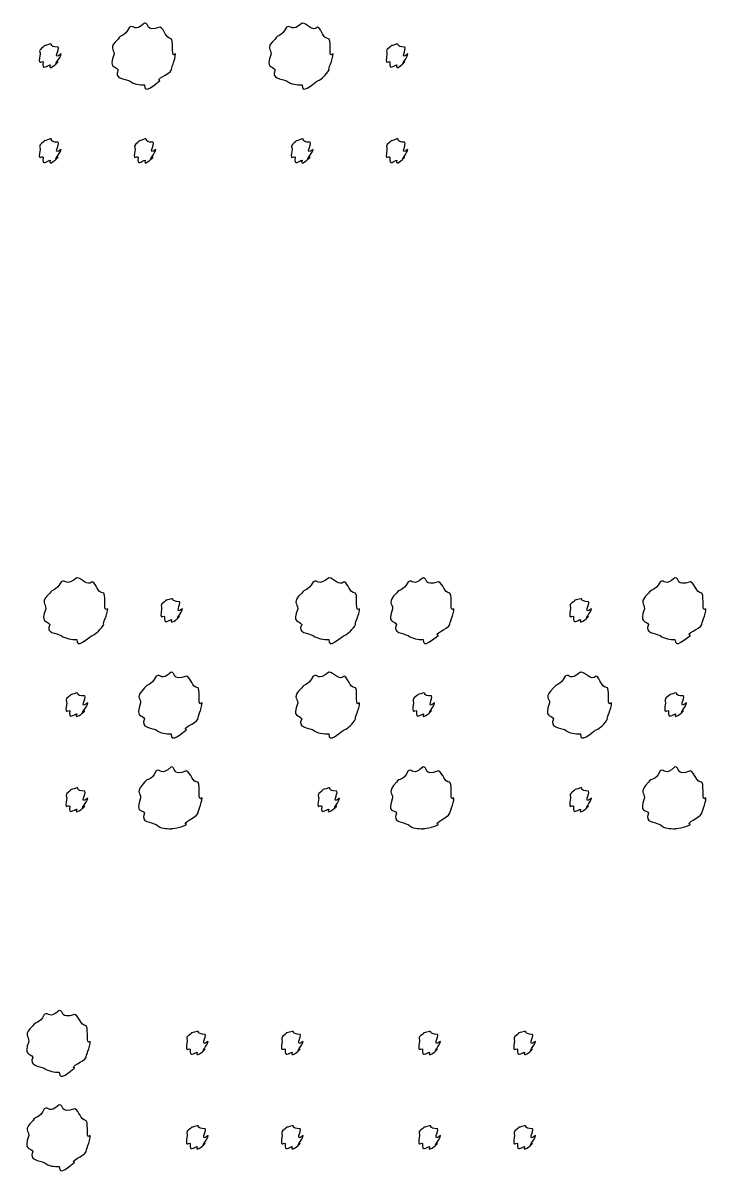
# Model space of a CAD drawing. Header units: millimetres. Extents: x -178 to -32, y 41 to 266.
# Drawn here: x -55.77 to -48.23, y 211.79 to 224.54 of the extents above; entities that cross this region are included whole.
import ezdxf

# ---------------------------------------------------------------- set-up
doc = ezdxf.new("R2010")
doc.units = ezdxf.units.MM
doc.layers.get('0').update_dxf_attribs({"linetype": 'CONTINUOUS'})

msp = doc.modelspace()

# ---------------------------------------------------------------- linework, layer by layer
at = {"color": 0}
for p, q in [((-54.4251, 224.536), (-54.4251, 224.536)), ((-52.6849, 224.536), (-52.6849, 224.536)), ((-55.4669, 224.305), (-55.4669, 224.305)), ((-51.6375, 224.305), (-51.6375, 224.305)), ((-55.4669, 223.257), (-55.4669, 223.257)), ((-54.4195, 223.257), (-54.4195, 223.257)), ((-52.6849, 223.257), (-52.6849, 223.257)), ((-51.6375, 223.257), (-51.6375, 223.257)), ((-55.1734, 218.408), (-55.1734, 218.408)), ((-52.391, 218.408), (-52.391, 218.408)), ((-51.3493, 218.408), (-51.3493, 218.408)), ((-48.5673, 218.408), (-48.5673, 218.408)), ((-54.126, 218.176), (-54.126, 218.176)), ((-49.609, 218.176), (-49.609, 218.176)), ((-54.1316, 217.366), (-54.1316, 217.366)), ((-52.391, 217.366), (-52.391, 217.366)), ((-49.609, 217.366), (-49.609, 217.366)), ((-55.1734, 217.135), (-55.1734, 217.135)), ((-51.344, 217.135), (-51.344, 217.135)), ((-48.5616, 217.135), (-48.5616, 217.135)), ((-54.1316, 216.319), (-54.1316, 216.319)), ((-51.3493, 216.319), (-51.3493, 216.319)), ((-48.5673, 216.319), (-48.5673, 216.319)), ((-55.1734, 216.087), (-55.1734, 216.087)), ((-52.391, 216.087), (-52.391, 216.087)), ((-49.609, 216.087), (-49.609, 216.087)), ((-55.3664, 213.628), (-55.3664, 213.628)), ((-53.8424, 213.396), (-53.8424, 213.396)), ((-52.795, 213.396), (-52.795, 213.396)), ((-51.2763, 213.396), (-51.2763, 213.396)), ((-50.2292, 213.396), (-50.2292, 213.396)), ((-55.3664, 212.586), (-55.3664, 212.586)), ((-53.8424, 212.354), (-53.8424, 212.354)), ((-52.795, 212.354), (-52.795, 212.354)), ((-51.2763, 212.354), (-51.2763, 212.354)), ((-50.2292, 212.354), (-50.2292, 212.354))]:
    msp.add_line(p, q, dxfattribs=at)
for points in [[(-54.4251, 224.536), (-54.538, 224.429), (-54.5356, 224.521), (-54.5906, 224.492)], [(-54.2544, 224.492), (-54.4251, 224.429), (-54.3659, 224.536), (-54.4251, 224.536)], [(-52.6849, 224.536), (-52.8073, 224.429), (-52.8006, 224.521), (-52.8556, 224.492)], [(-52.5138, 224.492), (-52.5717, 224.429), (-52.6256, 224.536), (-52.6849, 224.536)], [(-54.5906, 224.492), (-54.6485, 224.371), (-54.6869, 224.418), (-54.7172, 224.36)], [(-54.1274, 224.36), (-54.1965, 224.371), (-54.199, 224.462), (-54.2544, 224.492)], [(-52.8556, 224.492), (-52.9177, 224.371), (-52.9519, 224.418), (-52.9823, 224.36)], [(-52.3871, 224.36), (-52.4655, 224.371), (-52.4616, 224.462), (-52.5138, 224.492)], [(-55.5442, 224.271), (-55.6048, 224.23), (-55.5773, 224.223), (-55.5773, 224.195)], [(-55.4669, 224.305), (-55.5607, 224.274), (-55.5219, 224.294), (-55.5442, 224.271)], [(-55.3787, 224.271), (-55.4944, 224.274), (-55.4299, 224.305), (-55.4669, 224.305)], [(-55.3455, 224.195), (-55.4503, 224.113), (-55.3568, 224.25), (-55.3787, 224.271)], [(-54.7172, 224.36), (-54.8248, 224.257), (-54.7613, 224.25), (-54.7613, 224.195)], [(-54.0833, 224.195), (-54.1387, 224.139), (-54.0971, 224.305), (-54.1274, 224.36)], [(-52.9823, 224.36), (-53.0941, 224.257), (-53.0264, 224.25), (-53.0264, 224.195)], [(-52.343, 224.195), (-52.4037, 224.139), (-52.3568, 224.305), (-52.3871, 224.36)], [(-51.7148, 224.271), (-51.7712, 224.23), (-51.7476, 224.223), (-51.7476, 224.195)], [(-51.6375, 224.305), (-51.7271, 224.274), (-51.6925, 224.294), (-51.7148, 224.271)], [(-51.5493, 224.271), (-51.6608, 224.274), (-51.6001, 224.305), (-51.6375, 224.305)], [(-51.5161, 224.195), (-51.6167, 224.113), (-51.5271, 224.25), (-51.5493, 224.271)], [(-55.5773, 224.195), (-55.6048, 224.047), (-55.566, 224.128), (-55.5442, 224.106)], [(-55.3787, 224.106), (-55.4503, 224.047), (-55.3455, 224.157), (-55.3455, 224.195)], [(-54.7613, 224.195), (-54.8248, 224.021), (-54.7462, 224.073), (-54.7172, 224.018)], [(-54.1274, 224.018), (-54.1387, 224.021), (-54.0833, 224.131), (-54.0833, 224.195)], [(-53.0264, 224.195), (-53.0941, 224.021), (-53.0112, 224.073), (-52.9823, 224.018)], [(-52.3871, 224.018), (-52.4037, 224.021), (-52.343, 224.131), (-52.343, 224.195)], [(-51.7476, 224.195), (-51.7712, 224.047), (-51.7366, 224.128), (-51.7148, 224.106)], [(-51.5493, 224.106), (-51.6167, 224.047), (-51.5161, 224.157), (-51.5161, 224.195)], [(-55.5442, 224.106), (-55.5607, 224.003), (-55.4958, 224.073), (-55.4669, 224.073)], [(-55.4669, 224.073), (-55.4944, 224.003), (-55.4009, 224.084), (-55.3787, 224.106)], [(-54.7172, 224.018), (-54.767, 223.915), (-54.6456, 223.926), (-54.5906, 223.897)], [(-54.2544, 223.897), (-54.3151, 223.915), (-54.1563, 223.966), (-54.1274, 224.018)], [(-52.9823, 224.018), (-53.0348, 223.915), (-52.9107, 223.926), (-52.8556, 223.897)], [(-52.5138, 223.897), (-52.4655, 223.915), (-52.4203, 223.966), (-52.3871, 224.018)], [(-51.7148, 224.106), (-51.7271, 224.003), (-51.6664, 224.073), (-51.6375, 224.073)], [(-51.6375, 224.073), (-51.6608, 224.003), (-51.5712, 224.084), (-51.5493, 224.106)], [(-54.5906, 223.897), (-54.538, 223.856), (-54.4802, 223.853), (-54.4251, 223.853)], [(-54.4251, 223.853), (-54.4251, 223.738), (-54.3094, 223.866), (-54.2544, 223.897)], [(-52.8556, 223.897), (-52.8073, 223.856), (-52.7427, 223.853), (-52.6849, 223.853)], [(-52.6849, 223.853), (-52.6902, 223.738), (-52.5688, 223.866), (-52.5138, 223.897)], [(-55.5442, 223.219), (-55.6048, 223.176), (-55.5773, 223.17), (-55.5773, 223.141)], [(-55.4669, 223.257), (-55.5607, 223.224), (-55.5219, 223.243), (-55.5442, 223.219)], [(-55.3787, 223.219), (-55.4944, 223.224), (-55.4299, 223.257), (-55.4669, 223.257)], [(-55.3455, 223.141), (-55.4503, 223.059), (-55.3568, 223.197), (-55.3787, 223.219)], [(-54.4968, 223.219), (-54.5532, 223.176), (-54.5299, 223.17), (-54.5299, 223.141)], [(-54.4195, 223.257), (-54.5091, 223.224), (-54.4749, 223.243), (-54.4968, 223.219)], [(-54.3313, 223.219), (-54.4431, 223.224), (-54.3825, 223.257), (-54.4195, 223.257)], [(-54.2985, 223.141), (-54.399, 223.059), (-54.3094, 223.197), (-54.3313, 223.219)], [(-52.7618, 223.219), (-52.8225, 223.176), (-52.795, 223.17), (-52.795, 223.141)], [(-52.6849, 223.257), (-52.7784, 223.224), (-52.7399, 223.243), (-52.7618, 223.219)], [(-52.5967, 223.219), (-52.7124, 223.224), (-52.6475, 223.257), (-52.6849, 223.257)], [(-52.5635, 223.141), (-52.6683, 223.059), (-52.5745, 223.197), (-52.5967, 223.219)], [(-51.7148, 223.219), (-51.7712, 223.176), (-51.7476, 223.17), (-51.7476, 223.141)], [(-51.6375, 223.257), (-51.7271, 223.224), (-51.6925, 223.243), (-51.7148, 223.219)], [(-51.5493, 223.219), (-51.6608, 223.224), (-51.6001, 223.257), (-51.6375, 223.257)], [(-51.5161, 223.141), (-51.6167, 223.059), (-51.5271, 223.197), (-51.5493, 223.219)], [(-55.5773, 223.141), (-55.6048, 222.995), (-55.566, 223.078), (-55.5442, 223.053)], [(-55.3787, 223.053), (-55.4503, 222.995), (-55.3455, 223.109), (-55.3455, 223.141)], [(-54.5299, 223.141), (-54.5532, 222.995), (-54.519, 223.078), (-54.4968, 223.053)], [(-54.3313, 223.053), (-54.399, 222.995), (-54.2985, 223.109), (-54.2985, 223.141)], [(-52.795, 223.141), (-52.8225, 222.995), (-52.784, 223.078), (-52.7618, 223.053)], [(-52.5967, 223.053), (-52.6683, 222.995), (-52.5635, 223.109), (-52.5635, 223.141)], [(-51.7476, 223.141), (-51.7712, 222.995), (-51.7366, 223.078), (-51.7148, 223.053)], [(-51.5493, 223.053), (-51.6167, 222.995), (-51.5161, 223.109), (-51.5161, 223.141)], [(-55.5442, 223.053), (-55.5607, 222.948), (-55.4958, 223.02), (-55.4669, 223.02)], [(-55.4669, 223.02), (-55.4944, 222.948), (-55.4009, 223.031), (-55.3787, 223.053)], [(-54.4968, 223.053), (-54.5091, 222.948), (-54.4488, 223.02), (-54.4195, 223.02)], [(-54.4195, 223.02), (-54.4431, 222.948), (-54.3535, 223.031), (-54.3313, 223.053)], [(-52.7618, 223.053), (-52.7784, 222.948), (-52.7138, 223.02), (-52.6849, 223.02)], [(-52.6849, 223.02), (-52.7124, 222.948), (-52.6186, 223.031), (-52.5967, 223.053)], [(-51.7148, 223.053), (-51.7271, 222.948), (-51.6664, 223.02), (-51.6375, 223.02)], [(-51.6375, 223.02), (-51.6608, 222.948), (-51.5712, 223.031), (-51.5493, 223.053)], [(-55.1734, 218.408), (-55.2962, 218.306), (-55.2891, 218.393), (-55.3445, 218.364)], [(-55.0026, 218.364), (-55.0605, 218.306), (-55.1141, 218.408), (-55.1734, 218.408)], [(-52.391, 218.408), (-52.5138, 218.306), (-52.5071, 218.393), (-52.5621, 218.364)], [(-52.2203, 218.364), (-52.2781, 218.306), (-52.3321, 218.408), (-52.391, 218.408)], [(-51.3493, 218.408), (-51.4625, 218.306), (-51.4597, 218.393), (-51.5147, 218.364)], [(-51.1785, 218.364), (-51.3493, 218.306), (-51.29, 218.408), (-51.3493, 218.408)], [(-48.5673, 218.408), (-48.6802, 218.306), (-48.6773, 218.393), (-48.7324, 218.364)], [(-48.3962, 218.364), (-48.5673, 218.306), (-48.508, 218.408), (-48.5673, 218.408)], [(-55.3445, 218.364), (-55.4062, 218.248), (-55.4408, 218.292), (-55.4711, 218.237)], [(-54.8756, 218.237), (-54.9543, 218.248), (-54.9501, 218.333), (-55.0026, 218.364)], [(-52.5621, 218.364), (-52.6242, 218.248), (-52.6584, 218.292), (-52.6888, 218.237)], [(-52.0936, 218.237), (-52.172, 218.248), (-52.1681, 218.333), (-52.2203, 218.364)], [(-51.5147, 218.364), (-51.5726, 218.248), (-51.6114, 218.292), (-51.6414, 218.237)], [(-51.0519, 218.237), (-51.1207, 218.248), (-51.1235, 218.333), (-51.1785, 218.364)], [(-48.7324, 218.364), (-48.7902, 218.248), (-48.829, 218.292), (-48.8594, 218.237)], [(-48.2695, 218.237), (-48.3383, 218.248), (-48.3411, 218.333), (-48.3962, 218.364)], [(-55.4711, 218.237), (-55.5826, 218.138), (-55.5152, 218.124), (-55.5152, 218.066)], [(-54.8315, 218.066), (-54.8922, 218.019), (-54.8457, 218.182), (-54.8756, 218.237)], [(-54.2032, 218.143), (-54.2597, 218.108), (-54.2364, 218.095), (-54.2364, 218.066)], [(-54.126, 218.176), (-54.2156, 218.152), (-54.1814, 218.166), (-54.2032, 218.143)], [(-54.0378, 218.143), (-54.1496, 218.152), (-54.0889, 218.176), (-54.126, 218.176)], [(-54.005, 218.066), (-54.1055, 217.991), (-54.0159, 218.121), (-54.0378, 218.143)], [(-52.6888, 218.237), (-52.8006, 218.138), (-52.7329, 218.124), (-52.7329, 218.066)], [(-52.0495, 218.066), (-52.1102, 218.019), (-52.0633, 218.182), (-52.0936, 218.237)], [(-51.6414, 218.237), (-51.749, 218.138), (-51.6855, 218.124), (-51.6855, 218.066)], [(-51.0078, 218.066), (-51.0628, 218.019), (-51.0215, 218.182), (-51.0519, 218.237)], [(-49.6863, 218.143), (-49.7466, 218.108), (-49.7191, 218.095), (-49.7191, 218.066)], [(-49.609, 218.176), (-49.7025, 218.152), (-49.6641, 218.166), (-49.6863, 218.143)], [(-49.5208, 218.143), (-49.6365, 218.152), (-49.5716, 218.176), (-49.609, 218.176)], [(-49.4877, 218.066), (-49.5924, 217.991), (-49.4986, 218.121), (-49.5208, 218.143)], [(-48.8594, 218.237), (-48.9666, 218.138), (-48.9035, 218.124), (-48.9035, 218.066)], [(-48.2254, 218.066), (-48.2805, 218.019), (-48.2392, 218.182), (-48.2695, 218.237)], [(-55.5152, 218.066), (-55.5826, 217.898), (-55.5001, 217.945), (-55.4711, 217.89)], [(-54.8756, 217.89), (-54.8922, 217.898), (-54.8315, 218.003), (-54.8315, 218.066)], [(-54.2364, 218.066), (-54.2597, 217.924), (-54.2255, 218), (-54.2032, 217.978)], [(-54.0378, 217.978), (-54.1055, 217.924), (-54.005, 218.029), (-54.005, 218.066)], [(-52.7329, 218.066), (-52.8006, 217.898), (-52.7177, 217.945), (-52.6888, 217.89)], [(-52.0936, 217.89), (-52.1102, 217.898), (-52.0495, 218.003), (-52.0495, 218.066)], [(-51.6855, 218.066), (-51.749, 217.898), (-51.6707, 217.945), (-51.6414, 217.89)], [(-51.0519, 217.89), (-51.0628, 217.898), (-51.0078, 218.003), (-51.0078, 218.066)], [(-49.7191, 218.066), (-49.7466, 217.924), (-49.7082, 218), (-49.6863, 217.978)], [(-49.5208, 217.978), (-49.5924, 217.924), (-49.4877, 218.029), (-49.4877, 218.066)], [(-48.9035, 218.066), (-48.9666, 217.898), (-48.8883, 217.945), (-48.8594, 217.89)], [(-48.2695, 217.89), (-48.2805, 217.898), (-48.2254, 218.003), (-48.2254, 218.066)], [(-55.4711, 217.89), (-55.5233, 217.792), (-55.3995, 217.798), (-55.3445, 217.769)], [(-55.0026, 217.769), (-54.9543, 217.792), (-54.9088, 217.837), (-54.8756, 217.89)], [(-54.2032, 217.978), (-54.2156, 217.88), (-54.1549, 217.945), (-54.126, 217.945)], [(-54.126, 217.945), (-54.1496, 217.88), (-54.06, 217.956), (-54.0378, 217.978)], [(-52.6888, 217.89), (-52.7413, 217.792), (-52.6172, 217.798), (-52.5621, 217.769)], [(-52.2203, 217.769), (-52.172, 217.792), (-52.1264, 217.837), (-52.0936, 217.89)], [(-51.6414, 217.89), (-51.6911, 217.792), (-51.5698, 217.798), (-51.5147, 217.769)], [(-51.1785, 217.769), (-51.2392, 217.792), (-51.0808, 217.837), (-51.0519, 217.89)], [(-49.6863, 217.978), (-49.7025, 217.88), (-49.6379, 217.945), (-49.609, 217.945)], [(-49.609, 217.945), (-49.6365, 217.88), (-49.5427, 217.956), (-49.5208, 217.978)], [(-48.8594, 217.89), (-48.9088, 217.792), (-48.7878, 217.798), (-48.7324, 217.769)], [(-48.3962, 217.769), (-48.4569, 217.792), (-48.2985, 217.837), (-48.2695, 217.89)], [(-55.3445, 217.769), (-55.2962, 217.733), (-55.2312, 217.725), (-55.1734, 217.725)], [(-55.1734, 217.725), (-55.179, 217.616), (-55.0577, 217.738), (-55.0026, 217.769)], [(-52.5621, 217.769), (-52.5138, 217.733), (-52.4492, 217.725), (-52.391, 217.725)], [(-52.391, 217.725), (-52.3967, 217.616), (-52.2753, 217.738), (-52.2203, 217.769)], [(-51.5147, 217.769), (-51.4625, 217.733), (-51.4047, 217.725), (-51.3493, 217.725)], [(-51.3493, 217.725), (-51.3493, 217.616), (-51.2336, 217.738), (-51.1785, 217.769)], [(-48.7324, 217.769), (-48.6802, 217.733), (-48.6223, 217.725), (-48.5673, 217.725)], [(-48.5673, 217.725), (-48.5673, 217.616), (-48.4516, 217.738), (-48.3962, 217.769)], [(-54.1316, 217.366), (-54.2445, 217.259), (-54.2421, 217.351), (-54.2971, 217.322)], [(-53.9609, 217.322), (-54.1316, 217.259), (-54.0724, 217.366), (-54.1316, 217.366)], [(-52.391, 217.366), (-52.5138, 217.259), (-52.5071, 217.351), (-52.5621, 217.322)], [(-52.2203, 217.322), (-52.2781, 217.259), (-52.3321, 217.366), (-52.391, 217.366)], [(-49.609, 217.366), (-49.7314, 217.259), (-49.7247, 217.351), (-49.7798, 217.322)], [(-49.4379, 217.322), (-49.4958, 217.259), (-49.5498, 217.366), (-49.609, 217.366)], [(-54.2971, 217.322), (-54.3549, 217.201), (-54.3934, 217.248), (-54.4237, 217.19)], [(-53.8339, 217.19), (-53.903, 217.201), (-53.9055, 217.292), (-53.9609, 217.322)], [(-52.5621, 217.322), (-52.6242, 217.201), (-52.6584, 217.248), (-52.6888, 217.19)], [(-52.0936, 217.19), (-52.172, 217.201), (-52.1681, 217.292), (-52.2203, 217.322)], [(-49.7798, 217.322), (-49.8419, 217.201), (-49.8764, 217.248), (-49.9068, 217.19)], [(-49.3113, 217.19), (-49.3899, 217.201), (-49.3857, 217.292), (-49.4379, 217.322)], [(-55.2506, 217.102), (-55.3113, 217.06), (-55.2838, 217.054), (-55.2838, 217.025)], [(-55.1734, 217.135), (-55.2672, 217.104), (-55.2284, 217.124), (-55.2506, 217.102)], [(-55.0852, 217.102), (-55.2009, 217.104), (-55.1363, 217.135), (-55.1734, 217.135)], [(-55.052, 217.025), (-55.1568, 216.943), (-55.0633, 217.08), (-55.0852, 217.102)], [(-54.4237, 217.19), (-54.5313, 217.086), (-54.4678, 217.08), (-54.4678, 217.025)], [(-53.7898, 217.025), (-53.8452, 216.969), (-53.8036, 217.135), (-53.8339, 217.19)], [(-52.6888, 217.19), (-52.8006, 217.086), (-52.7329, 217.08), (-52.7329, 217.025)], [(-52.0495, 217.025), (-52.1102, 216.969), (-52.0633, 217.135), (-52.0936, 217.19)], [(-51.4209, 217.102), (-51.4777, 217.06), (-51.4541, 217.054), (-51.4541, 217.025)], [(-51.344, 217.135), (-51.4336, 217.104), (-51.399, 217.124), (-51.4209, 217.102)], [(-51.2558, 217.102), (-51.3673, 217.104), (-51.3066, 217.135), (-51.344, 217.135)], [(-51.2226, 217.025), (-51.3232, 216.943), (-51.2336, 217.08), (-51.2558, 217.102)], [(-49.9068, 217.19), (-50.0182, 217.086), (-49.9509, 217.08), (-49.9509, 217.025)], [(-49.2672, 217.025), (-49.3279, 216.969), (-49.2809, 217.135), (-49.3113, 217.19)], [(-48.6389, 217.102), (-48.6953, 217.06), (-48.672, 217.054), (-48.672, 217.025)], [(-48.5616, 217.135), (-48.6512, 217.104), (-48.6167, 217.124), (-48.6389, 217.102)], [(-48.4734, 217.102), (-48.5849, 217.104), (-48.5246, 217.135), (-48.5616, 217.135)], [(-48.4403, 217.025), (-48.5408, 216.943), (-48.4516, 217.08), (-48.4734, 217.102)], [(-55.2838, 217.025), (-55.3113, 216.877), (-55.2725, 216.958), (-55.2506, 216.936)], [(-55.0852, 216.936), (-55.1568, 216.877), (-55.052, 216.987), (-55.052, 217.025)], [(-54.4678, 217.025), (-54.5313, 216.851), (-54.4527, 216.903), (-54.4237, 216.848)], [(-53.8339, 216.848), (-53.8452, 216.851), (-53.7898, 216.961), (-53.7898, 217.025)], [(-52.7329, 217.025), (-52.8006, 216.851), (-52.7177, 216.903), (-52.6888, 216.848)], [(-52.0936, 216.848), (-52.1102, 216.851), (-52.0495, 216.961), (-52.0495, 217.025)], [(-51.4541, 217.025), (-51.4777, 216.877), (-51.4431, 216.958), (-51.4209, 216.936)], [(-51.2558, 216.936), (-51.3232, 216.877), (-51.2226, 216.987), (-51.2226, 217.025)], [(-49.9509, 217.025), (-50.0182, 216.851), (-49.9357, 216.903), (-49.9068, 216.848)], [(-49.3113, 216.848), (-49.3279, 216.851), (-49.2672, 216.961), (-49.2672, 217.025)], [(-48.672, 217.025), (-48.6953, 216.877), (-48.6608, 216.958), (-48.6389, 216.936)], [(-48.4734, 216.936), (-48.5408, 216.877), (-48.4403, 216.987), (-48.4403, 217.025)], [(-55.2506, 216.936), (-55.2672, 216.833), (-55.2023, 216.903), (-55.1734, 216.903)], [(-55.1734, 216.903), (-55.2009, 216.833), (-55.1074, 216.914), (-55.0852, 216.936)], [(-54.4237, 216.848), (-54.4735, 216.745), (-54.3521, 216.756), (-54.2971, 216.727)], [(-53.9609, 216.727), (-54.0216, 216.745), (-53.8628, 216.796), (-53.8339, 216.848)], [(-52.6888, 216.848), (-52.7413, 216.745), (-52.6172, 216.756), (-52.5621, 216.727)], [(-52.2203, 216.727), (-52.172, 216.745), (-52.1264, 216.796), (-52.0936, 216.848)], [(-51.4209, 216.936), (-51.4336, 216.833), (-51.3729, 216.903), (-51.344, 216.903)], [(-51.344, 216.903), (-51.3673, 216.833), (-51.2777, 216.914), (-51.2558, 216.936)], [(-49.9068, 216.848), (-49.959, 216.745), (-49.8348, 216.756), (-49.7798, 216.727)], [(-49.4379, 216.727), (-49.3899, 216.745), (-49.3444, 216.796), (-49.3113, 216.848)], [(-48.6389, 216.936), (-48.6512, 216.833), (-48.5906, 216.903), (-48.5616, 216.903)], [(-48.5616, 216.903), (-48.5849, 216.833), (-48.4957, 216.914), (-48.4734, 216.936)], [(-54.2971, 216.727), (-54.2445, 216.686), (-54.1867, 216.683), (-54.1316, 216.683)], [(-54.1316, 216.683), (-54.1316, 216.569), (-54.0159, 216.697), (-53.9609, 216.727)], [(-52.5621, 216.727), (-52.5138, 216.686), (-52.4492, 216.683), (-52.391, 216.683)], [(-52.391, 216.683), (-52.3967, 216.569), (-52.2753, 216.697), (-52.2203, 216.727)], [(-49.7798, 216.727), (-49.7314, 216.686), (-49.6669, 216.683), (-49.609, 216.683)], [(-49.609, 216.683), (-49.6143, 216.569), (-49.4933, 216.697), (-49.4379, 216.727)], [(-54.2971, 216.275), (-54.3549, 216.149), (-54.3934, 216.203), (-54.4237, 216.148)], [(-54.1316, 216.319), (-54.2445, 216.209), (-54.2421, 216.304), (-54.2971, 216.275)], [(-53.9609, 216.275), (-54.1316, 216.209), (-54.0724, 216.319), (-54.1316, 216.319)], [(-53.8339, 216.148), (-53.903, 216.149), (-53.9055, 216.245), (-53.9609, 216.275)], [(-51.5147, 216.275), (-51.5726, 216.149), (-51.6114, 216.203), (-51.6414, 216.148)], [(-51.3493, 216.319), (-51.4625, 216.209), (-51.4597, 216.304), (-51.5147, 216.275)], [(-51.1785, 216.275), (-51.3493, 216.209), (-51.29, 216.319), (-51.3493, 216.319)], [(-51.0519, 216.148), (-51.1207, 216.149), (-51.1235, 216.245), (-51.1785, 216.275)], [(-48.7324, 216.275), (-48.7902, 216.149), (-48.829, 216.203), (-48.8594, 216.148)], [(-48.5673, 216.319), (-48.6802, 216.209), (-48.6773, 216.304), (-48.7324, 216.275)], [(-48.3962, 216.275), (-48.5673, 216.209), (-48.508, 216.319), (-48.5673, 216.319)], [(-48.2695, 216.148), (-48.3383, 216.149), (-48.3411, 216.245), (-48.3962, 216.275)], [(-55.1734, 216.087), (-55.2672, 216.055), (-55.2284, 216.074), (-55.2506, 216.049)], [(-55.0852, 216.049), (-55.2009, 216.055), (-55.1363, 216.087), (-55.1734, 216.087)], [(-54.4237, 216.148), (-54.5313, 216.039), (-54.4678, 216.035), (-54.4678, 215.977)], [(-53.7898, 215.977), (-53.8452, 215.922), (-53.8036, 216.093), (-53.8339, 216.148)], [(-52.391, 216.087), (-52.4849, 216.055), (-52.4464, 216.074), (-52.4683, 216.049)], [(-52.3028, 216.049), (-52.4189, 216.055), (-52.354, 216.087), (-52.391, 216.087)], [(-51.6414, 216.148), (-51.749, 216.039), (-51.6855, 216.035), (-51.6855, 215.977)], [(-51.0078, 215.977), (-51.0628, 215.922), (-51.0215, 216.093), (-51.0519, 216.148)], [(-49.609, 216.087), (-49.7025, 216.055), (-49.6641, 216.074), (-49.6863, 216.049)], [(-49.5208, 216.049), (-49.6365, 216.055), (-49.5716, 216.087), (-49.609, 216.087)], [(-48.8594, 216.148), (-48.9666, 216.039), (-48.9035, 216.035), (-48.9035, 215.977)], [(-48.2254, 215.977), (-48.2805, 215.922), (-48.2392, 216.093), (-48.2695, 216.148)], [(-55.2506, 216.049), (-55.3113, 216.006), (-55.2838, 216.001), (-55.2838, 215.972)], [(-55.2838, 215.972), (-55.3113, 215.826), (-55.2725, 215.908), (-55.2506, 215.883)], [(-55.052, 215.972), (-55.1568, 215.889), (-55.0633, 216.027), (-55.0852, 216.049)], [(-55.0852, 215.883), (-55.1568, 215.826), (-55.052, 215.938), (-55.052, 215.972)], [(-54.4678, 215.977), (-54.5313, 215.801), (-54.4527, 215.857), (-54.4237, 215.806)], [(-53.8339, 215.806), (-53.8452, 215.801), (-53.7898, 215.914), (-53.7898, 215.977)], [(-52.4683, 216.049), (-52.529, 216.006), (-52.5014, 216.001), (-52.5014, 215.972)], [(-52.5014, 215.972), (-52.529, 215.826), (-52.4905, 215.908), (-52.4683, 215.883)], [(-52.27, 215.972), (-52.3748, 215.889), (-52.281, 216.027), (-52.3028, 216.049)], [(-52.3028, 215.883), (-52.3748, 215.826), (-52.27, 215.938), (-52.27, 215.972)], [(-51.6855, 215.977), (-51.749, 215.801), (-51.6707, 215.857), (-51.6414, 215.806)], [(-51.0519, 215.806), (-51.0628, 215.801), (-51.0078, 215.914), (-51.0078, 215.977)], [(-49.6863, 216.049), (-49.7466, 216.006), (-49.7191, 216.001), (-49.7191, 215.972)], [(-49.7191, 215.972), (-49.7466, 215.826), (-49.7082, 215.908), (-49.6863, 215.883)], [(-49.4877, 215.972), (-49.5924, 215.889), (-49.4986, 216.027), (-49.5208, 216.049)], [(-49.5208, 215.883), (-49.5924, 215.826), (-49.4877, 215.938), (-49.4877, 215.972)], [(-48.9035, 215.977), (-48.9666, 215.801), (-48.8883, 215.857), (-48.8594, 215.806)], [(-48.2695, 215.806), (-48.2805, 215.801), (-48.2254, 215.914), (-48.2254, 215.977)], [(-55.2506, 215.883), (-55.2672, 215.779), (-55.2023, 215.85), (-55.1734, 215.85)], [(-55.1734, 215.85), (-55.2009, 215.779), (-55.1074, 215.862), (-55.0852, 215.883)], [(-52.4683, 215.883), (-52.4849, 215.779), (-52.4203, 215.85), (-52.391, 215.85)], [(-52.391, 215.85), (-52.4189, 215.779), (-52.3251, 215.862), (-52.3028, 215.883)], [(-49.6863, 215.883), (-49.7025, 215.779), (-49.6379, 215.85), (-49.609, 215.85)], [(-49.609, 215.85), (-49.6365, 215.779), (-49.5427, 215.862), (-49.5208, 215.883)], [(-54.4237, 215.806), (-54.4735, 215.698), (-54.3521, 215.713), (-54.2971, 215.68)], [(-53.9609, 215.68), (-54.0216, 215.698), (-53.8628, 215.754), (-53.8339, 215.806)], [(-51.6414, 215.806), (-51.6911, 215.698), (-51.5698, 215.713), (-51.5147, 215.68)], [(-51.1785, 215.68), (-51.2392, 215.698), (-51.0808, 215.754), (-51.0519, 215.806)], [(-48.8594, 215.806), (-48.9088, 215.698), (-48.7878, 215.713), (-48.7324, 215.68)], [(-48.3962, 215.68), (-48.4569, 215.698), (-48.2985, 215.754), (-48.2695, 215.806)], [(-54.2971, 215.68), (-54.2445, 215.635), (-54.1867, 215.635), (-54.1316, 215.635)], [(-54.1316, 215.635), (-54.1316, 215.635), (-54.0159, 215.649), (-53.9609, 215.68)], [(-51.5147, 215.68), (-51.4625, 215.635), (-51.4047, 215.635), (-51.3493, 215.635)], [(-51.3493, 215.635), (-51.3493, 215.635), (-51.2336, 215.649), (-51.1785, 215.68)], [(-48.7324, 215.68), (-48.6802, 215.635), (-48.6223, 215.635), (-48.5673, 215.635)], [(-48.5673, 215.635), (-48.5673, 215.635), (-48.4516, 215.649), (-48.3962, 215.68)], [(-55.5318, 213.584), (-55.5897, 213.468), (-55.6281, 213.512), (-55.6585, 213.457)], [(-55.3664, 213.628), (-55.4792, 213.526), (-55.4768, 213.613), (-55.5318, 213.584)], [(-55.1956, 213.584), (-55.3664, 213.526), (-55.3071, 213.628), (-55.3664, 213.628)], [(-55.0686, 213.457), (-55.1378, 213.468), (-55.1402, 213.553), (-55.1956, 213.584)], [(-55.6585, 213.457), (-55.7661, 213.358), (-55.7026, 213.344), (-55.7026, 213.286)], [(-55.0245, 213.286), (-55.0799, 213.239), (-55.0383, 213.402), (-55.0686, 213.457)], [(-55.7026, 213.286), (-55.7661, 213.118), (-55.6874, 213.165), (-55.6585, 213.11)], [(-55.0686, 213.11), (-55.0799, 213.118), (-55.0245, 213.222), (-55.0245, 213.286)], [(-53.9196, 213.363), (-53.9799, 213.327), (-53.9524, 213.315), (-53.9524, 213.286)], [(-53.9524, 213.286), (-53.9799, 213.144), (-53.9415, 213.22), (-53.9196, 213.198)], [(-53.8424, 213.396), (-53.9358, 213.371), (-53.8974, 213.385), (-53.9196, 213.363)], [(-53.7542, 213.363), (-53.8699, 213.371), (-53.805, 213.396), (-53.8424, 213.396)], [(-53.721, 213.286), (-53.8258, 213.21), (-53.7319, 213.341), (-53.7542, 213.363)], [(-53.7542, 213.198), (-53.8258, 213.144), (-53.721, 213.249), (-53.721, 213.286)], [(-52.8722, 213.363), (-52.9287, 213.327), (-52.9054, 213.315), (-52.9054, 213.286)], [(-52.9054, 213.286), (-52.9287, 213.144), (-52.8941, 213.22), (-52.8722, 213.198)], [(-52.795, 213.396), (-52.8846, 213.371), (-52.85, 213.385), (-52.8722, 213.363)], [(-52.7068, 213.363), (-52.8182, 213.371), (-52.7579, 213.396), (-52.795, 213.396)], [(-52.6736, 213.286), (-52.7741, 213.21), (-52.6849, 213.341), (-52.7068, 213.363)], [(-52.7068, 213.198), (-52.7741, 213.144), (-52.6736, 213.249), (-52.6736, 213.286)], [(-51.3535, 213.363), (-51.4142, 213.327), (-51.3867, 213.315), (-51.3867, 213.286)], [(-51.3867, 213.286), (-51.4142, 213.144), (-51.3757, 213.22), (-51.3535, 213.198)], [(-51.2763, 213.396), (-51.3701, 213.371), (-51.3316, 213.385), (-51.3535, 213.363)], [(-51.1881, 213.363), (-51.3038, 213.371), (-51.2392, 213.396), (-51.2763, 213.396)], [(-51.1552, 213.286), (-51.2597, 213.21), (-51.1662, 213.341), (-51.1881, 213.363)], [(-51.1881, 213.198), (-51.2597, 213.144), (-51.1552, 213.249), (-51.1552, 213.286)], [(-50.3061, 213.363), (-50.3626, 213.327), (-50.3393, 213.315), (-50.3393, 213.286)], [(-50.3393, 213.286), (-50.3626, 213.144), (-50.3283, 213.22), (-50.3061, 213.198)], [(-50.2292, 213.396), (-50.3185, 213.371), (-50.2842, 213.385), (-50.3061, 213.363)], [(-50.141, 213.363), (-50.2525, 213.371), (-50.1918, 213.396), (-50.2292, 213.396)], [(-50.1078, 213.286), (-50.2084, 213.21), (-50.1188, 213.341), (-50.141, 213.363)], [(-50.141, 213.198), (-50.2084, 213.144), (-50.1078, 213.249), (-50.1078, 213.286)], [(-53.9196, 213.198), (-53.9358, 213.1), (-53.8713, 213.165), (-53.8424, 213.165)], [(-53.8424, 213.165), (-53.8699, 213.1), (-53.776, 213.175), (-53.7542, 213.198)], [(-52.8722, 213.198), (-52.8846, 213.1), (-52.8239, 213.165), (-52.795, 213.165)], [(-52.795, 213.165), (-52.8182, 213.1), (-52.729, 213.175), (-52.7068, 213.198)], [(-51.3535, 213.198), (-51.3701, 213.1), (-51.3052, 213.165), (-51.2763, 213.165)], [(-51.2763, 213.165), (-51.3038, 213.1), (-51.2103, 213.175), (-51.1881, 213.198)], [(-50.3061, 213.198), (-50.3185, 213.1), (-50.2581, 213.165), (-50.2292, 213.165)], [(-50.2292, 213.165), (-50.2525, 213.1), (-50.1629, 213.175), (-50.141, 213.198)], [(-55.6585, 213.11), (-55.7082, 213.012), (-55.5868, 213.017), (-55.5318, 212.988)], [(-55.1956, 212.988), (-55.2563, 213.012), (-55.0975, 213.057), (-55.0686, 213.11)], [(-55.5318, 212.988), (-55.4792, 212.953), (-55.4214, 212.944), (-55.3664, 212.944)], [(-55.3664, 212.944), (-55.3664, 212.835), (-55.2506, 212.958), (-55.1956, 212.988)], [(-55.5318, 212.542), (-55.5897, 212.421), (-55.6281, 212.467), (-55.6585, 212.409)], [(-55.3664, 212.586), (-55.4792, 212.478), (-55.4768, 212.571), (-55.5318, 212.542)], [(-55.1956, 212.542), (-55.3664, 212.478), (-55.3071, 212.586), (-55.3664, 212.586)], [(-55.0686, 212.409), (-55.1378, 212.421), (-55.1402, 212.512), (-55.1956, 212.542)], [(-55.6585, 212.409), (-55.7661, 212.306), (-55.7026, 212.299), (-55.7026, 212.244)], [(-55.0245, 212.244), (-55.0799, 212.189), (-55.0383, 212.354), (-55.0686, 212.409)], [(-53.9196, 212.321), (-53.9799, 212.28), (-53.9524, 212.273), (-53.9524, 212.244)], [(-53.8424, 212.354), (-53.9358, 212.324), (-53.8974, 212.343), (-53.9196, 212.321)], [(-53.7542, 212.321), (-53.8699, 212.324), (-53.805, 212.354), (-53.8424, 212.354)], [(-53.721, 212.244), (-53.8258, 212.163), (-53.7319, 212.299), (-53.7542, 212.321)], [(-52.8722, 212.321), (-52.9287, 212.28), (-52.9054, 212.273), (-52.9054, 212.244)], [(-52.795, 212.354), (-52.8846, 212.324), (-52.85, 212.343), (-52.8722, 212.321)], [(-52.7068, 212.321), (-52.8182, 212.324), (-52.7579, 212.354), (-52.795, 212.354)], [(-52.6736, 212.244), (-52.7741, 212.163), (-52.6849, 212.299), (-52.7068, 212.321)], [(-51.3535, 212.321), (-51.4142, 212.28), (-51.3867, 212.273), (-51.3867, 212.244)], [(-51.2763, 212.354), (-51.3701, 212.324), (-51.3316, 212.343), (-51.3535, 212.321)], [(-51.1881, 212.321), (-51.3038, 212.324), (-51.2392, 212.354), (-51.2763, 212.354)], [(-51.1552, 212.244), (-51.2597, 212.163), (-51.1662, 212.299), (-51.1881, 212.321)], [(-50.3061, 212.321), (-50.3626, 212.28), (-50.3393, 212.273), (-50.3393, 212.244)], [(-50.2292, 212.354), (-50.3185, 212.324), (-50.2842, 212.343), (-50.3061, 212.321)], [(-50.141, 212.321), (-50.2525, 212.324), (-50.1918, 212.354), (-50.2292, 212.354)], [(-50.1078, 212.244), (-50.2084, 212.163), (-50.1188, 212.299), (-50.141, 212.321)], [(-55.7026, 212.244), (-55.7661, 212.071), (-55.6874, 212.123), (-55.6585, 212.068)], [(-55.0686, 212.068), (-55.0799, 212.071), (-55.0245, 212.181), (-55.0245, 212.244)], [(-53.9524, 212.244), (-53.9799, 212.097), (-53.9415, 212.178), (-53.9196, 212.156)], [(-53.9196, 212.156), (-53.9358, 212.053), (-53.8713, 212.123), (-53.8424, 212.123)], [(-53.8424, 212.123), (-53.8699, 212.053), (-53.776, 212.134), (-53.7542, 212.156)], [(-53.7542, 212.156), (-53.8258, 212.097), (-53.721, 212.207), (-53.721, 212.244)], [(-52.9054, 212.244), (-52.9287, 212.097), (-52.8941, 212.178), (-52.8722, 212.156)], [(-52.8722, 212.156), (-52.8846, 212.053), (-52.8239, 212.123), (-52.795, 212.123)], [(-52.795, 212.123), (-52.8182, 212.053), (-52.729, 212.134), (-52.7068, 212.156)], [(-52.7068, 212.156), (-52.7741, 212.097), (-52.6736, 212.207), (-52.6736, 212.244)], [(-51.3867, 212.244), (-51.4142, 212.097), (-51.3757, 212.178), (-51.3535, 212.156)], [(-51.3535, 212.156), (-51.3701, 212.053), (-51.3052, 212.123), (-51.2763, 212.123)], [(-51.2763, 212.123), (-51.3038, 212.053), (-51.2103, 212.134), (-51.1881, 212.156)], [(-51.1881, 212.156), (-51.2597, 212.097), (-51.1552, 212.207), (-51.1552, 212.244)], [(-50.3393, 212.244), (-50.3626, 212.097), (-50.3283, 212.178), (-50.3061, 212.156)], [(-50.3061, 212.156), (-50.3185, 212.053), (-50.2581, 212.123), (-50.2292, 212.123)], [(-50.2292, 212.123), (-50.2525, 212.053), (-50.1629, 212.134), (-50.141, 212.156)], [(-50.141, 212.156), (-50.2084, 212.097), (-50.1078, 212.207), (-50.1078, 212.244)], [(-55.6585, 212.068), (-55.7082, 211.964), (-55.5868, 211.975), (-55.5318, 211.946)], [(-55.1956, 211.946), (-55.2563, 211.964), (-55.0975, 212.015), (-55.0686, 212.068)], [(-55.5318, 211.946), (-55.4792, 211.905), (-55.4214, 211.902), (-55.3664, 211.902)], [(-55.3664, 211.902), (-55.3664, 211.788), (-55.2506, 211.916), (-55.1956, 211.946)]]:
    msp.add_open_spline(points, degree=3, dxfattribs=at)

doc.saveas('drawing.dxf')
